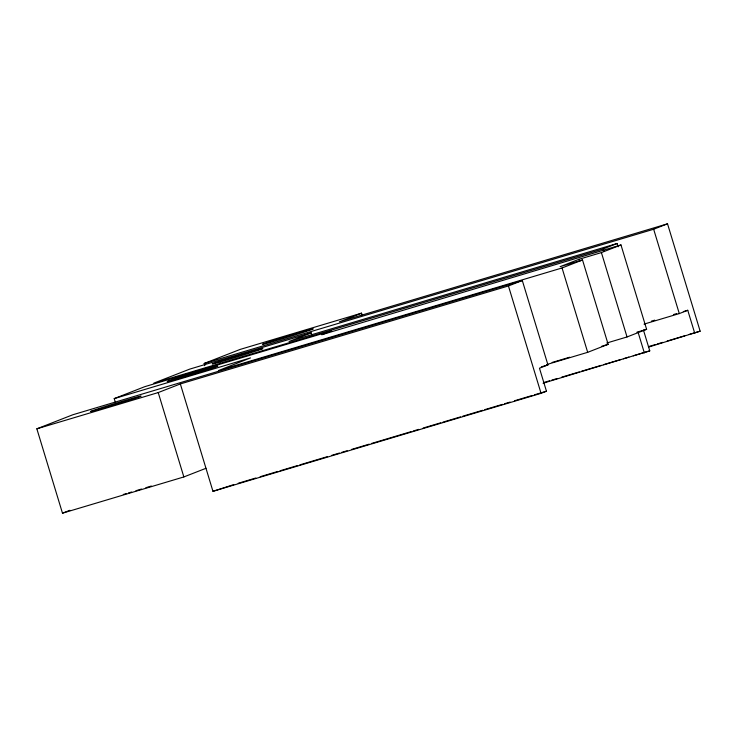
<?xml version="1.0" encoding="UTF-8"?>
<svg xmlns="http://www.w3.org/2000/svg" width="737" height="737" viewBox="0 0 737 737"><rect width="100%" height="100%" fill="white"/><g stroke="black" fill="none" stroke-linecap="round" stroke-linejoin="round"><path stroke-width="1.11" d="M205.973 468.299L183.854 476.94L62.479 513.182L36.85 428.823L72.834 414.765L522.312 280.539L547.941 364.898L539.466 368.205L546.458 391.218L541.059 393.328L212.965 491.312L180.344 383.94L508.438 285.956L522.312 280.539M115.552 402.982L114.217 398.606L144.811 386.658L331.622 330.867L321.728 334.727L620.978 244.951L646.607 329.31L627.04 336.956L606.8 343M204.849 365.653L204.186 363.461L240.17 349.412L361.545 313.161L362.208 315.353M36.85 428.823L158.225 392.572L180.344 383.94M311.834 335.031L311.161 332.838L289.051 341.48L617.145 243.496L618.15 246.775M361.545 313.161L339.425 321.802L667.529 223.818L700.15 331.18L648.514 347.099M311.161 332.838L189.787 369.09L153.803 383.139L603.281 248.913L617.145 243.496M204.186 363.461L653.655 229.235L667.529 223.818M620.978 244.951L601.41 252.588L579.042 259.267L560.148 266.656L582.516 259.968L608.145 344.336L587.684 352.323L546.716 364.566M114.217 398.606L250.506 357.906L218.428 370.582L562.055 267.964L582.516 259.968M62.479 513.182L69.886 510.29M212.965 491.312L233.776 484.596M644.037 324.123L679.293 313.594L687.759 310.286L694.751 333.29M543.077 383.222L649.767 350.858L643.447 330.047M651.425 321.139L654.732 320.153M673.452 314.561L676.75 313.575M683.356 311.604L687.759 310.286M636.897 332.212L646.607 329.31M601.761 346.243L608.145 344.336M552.105 362.457L569.618 357.224M541.336 366.869L547.941 364.898M648.403 346.639L655.009 344.667M657.211 344.004L662.72 342.364M667.123 341.047L684.737 335.786M689.141 334.469L700.15 331.18M544.072 382.429L549.581 380.78M551.783 380.126L557.283 378.486M561.686 377.169L579.31 371.909M581.511 371.245L601.328 365.331M603.529 364.668L621.144 359.407M623.345 358.753L628.854 357.113M633.258 355.796L649.767 350.858M238.18 483.279L255.794 478.018M260.198 476.701L277.812 471.44M280.014 470.786L297.628 465.526M299.83 464.872L327.357 456.645M331.761 455.337L339.471 453.034M341.673 452.371L347.173 450.731M351.586 449.413L369.2 444.153M371.402 443.499L411.034 431.661M413.236 430.998L418.745 429.358M423.149 428.04L440.763 422.78M442.965 422.126L460.579 416.866M462.781 416.202L482.597 410.288M484.808 409.625L502.422 404.364M504.624 403.71L510.124 402.07M514.527 400.753L532.151 395.493M534.353 394.829L546.458 391.218M653.655 229.235L679.293 313.594M638.049 332.157L644.368 352.968M603.281 248.913L603.944 251.105M601.41 252.588L627.04 336.956M579.042 259.267L579.697 261.423M562.055 267.964L587.684 352.323M508.438 285.956L541.059 393.328M158.225 392.572L183.854 476.94M151.334 486.024A44.091 0.848 -16.9 0 1 145.871 487.701M141.476 489.036A44.091 0.848 -16.9 0 1 135.958 490.713M131.619 492.012A44.091 0.848 -16.9 0 1 128.441 492.952M126.349 493.578A44.091 0.848 -16.9 0 1 123.3 494.472M175.093 379.527A26.458 0.507 -16.9 0 0 217.148 366.492A26.458 0.507 -16.9 0 0 185.374 375.511A26.458 0.507 -16.9 0 0 175.093 379.527M220.068 361.95A26.458 0.507 -16.9 0 0 262.123 348.923A26.458 0.507 -16.9 0 0 230.359 357.933A26.458 0.507 -16.9 0 0 220.068 361.95M98.445 409.468A26.458 0.507 -16.9 0 0 140.491 396.432A26.458 0.507 -16.9 0 0 108.726 405.451A26.458 0.507 -16.9 0 0 98.445 409.468M270.451 342.272A26.458 0.507 -16.9 0 0 312.506 329.246A26.458 0.507 -16.9 0 0 280.733 338.255A26.458 0.507 -16.9 0 0 270.451 342.272"/></g></svg>
